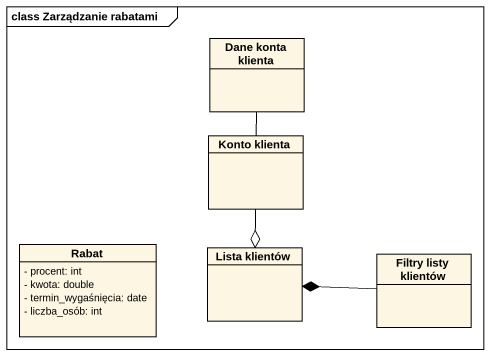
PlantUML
@startuml
mainframe class Zarządzanie rabatami
hide circle
hide empty members
skinparam classAttributeIconSize 0
class "Dane konta klienta" as Dane_konta_klienta
class "Konto klienta" as Konto_klienta
class Rabat {
  - procent: int
  - kwota: double
  - termin_wygaśnięcia: date
  - liczba_osób: int
}
class "Lista klientów" as Lista_klientów
class "Filtry listy klientów" as Filtry_listy_klientów
Dane_konta_klienta -- Konto_klienta
Konto_klienta --o Lista_klientów
Filtry_listy_klientów -left-* Lista_klientów
@enduml
